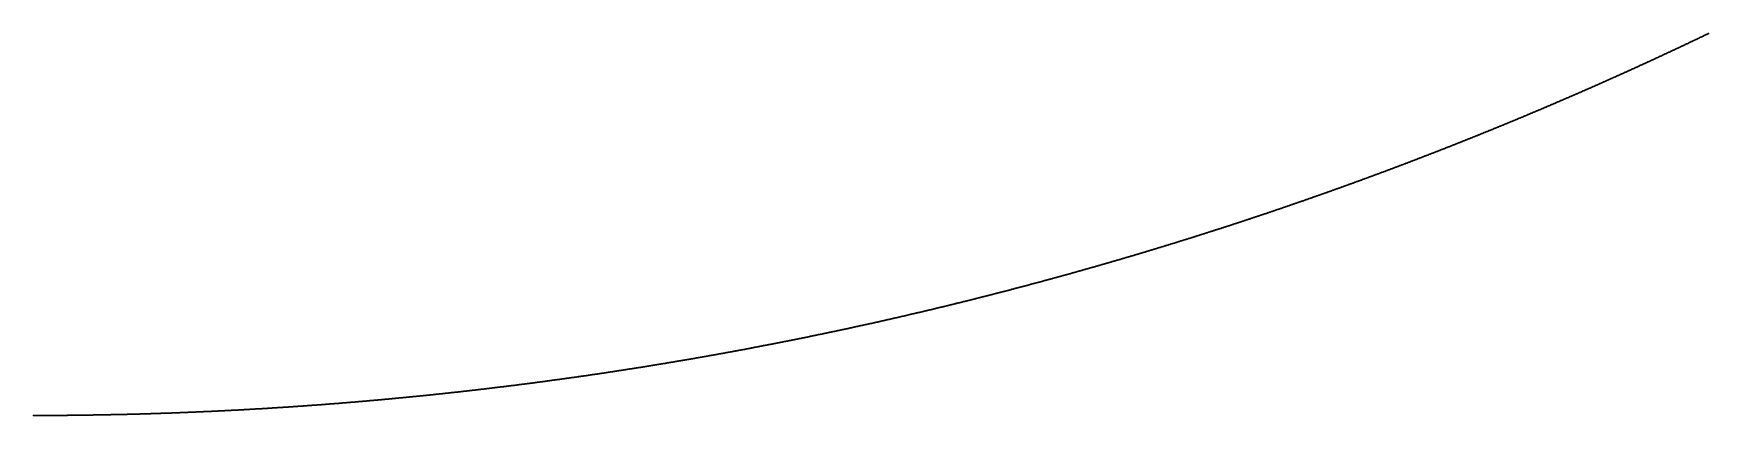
# Model space of a CAD drawing. Header units: metres. Extents: x -84 to 84, y -84 to 84.
# Drawn here: x -0.08 to 36.32, y -84.16 to -75.86 of the extents above; entities that cross this region are included whole.
import ezdxf

# ---------------------------------------------------------------- set-up
doc = ezdxf.new("R2010")
doc.units = ezdxf.units.M

msp = doc.modelspace()

# ---------------------------------------------------------------- linework, layer by layer
for p in [(35.872, -76.071), (35.886, -76.064), (35.899, -76.058), (35.912, -76.052), (35.925, -76.046), (35.939, -76.039), (35.952, -76.033), (35.965, -76.027), (35.978, -76.02), (35.992, -76.014), (36.005, -76.008), (36.018, -76.001), (36.031, -75.995), (36.045, -75.989), (36.058, -75.983), (36.071, -75.976), (36.085, -75.97), (36.098, -75.964), (36.111, -75.957), (36.124, -75.951), (36.137, -75.945), (36.151, -75.938), (36.164, -75.932), (36.177, -75.926), (36.19, -75.919), (36.204, -75.913), (36.217, -75.907), (36.23, -75.9), (36.243, -75.894), (36.257, -75.888), (36.27, -75.881), (36.283, -75.875), (36.296, -75.869), (36.31, -75.862), (36.323, -75.856), (35.088, -76.437), (35.101, -76.431), (35.114, -76.425), (35.128, -76.419), (35.141, -76.413), (35.154, -76.406), (35.168, -76.4), (35.181, -76.394), (35.194, -76.388), (35.208, -76.382), (35.221, -76.376), (35.234, -76.369), (35.248, -76.363), (35.261, -76.357), (35.274, -76.351), (35.288, -76.345), (35.301, -76.339), (35.314, -76.332), (35.327, -76.326), (35.341, -76.32), (35.354, -76.314), (35.367, -76.308), (35.381, -76.301), (35.394, -76.295), (35.407, -76.289), (35.421, -76.283), (35.434, -76.277), (35.447, -76.27), (35.461, -76.264), (35.474, -76.258), (35.487, -76.252), (35.5, -76.246), (35.514, -76.239), (35.527, -76.233), (35.54, -76.227), (35.554, -76.221), (35.567, -76.215), (35.58, -76.208), (35.593, -76.202), (35.607, -76.196), (35.62, -76.19), (35.633, -76.183), (35.647, -76.177), (35.66, -76.171), (35.673, -76.165), (35.686, -76.158), (35.7, -76.152), (35.713, -76.146), (35.726, -76.14), (35.74, -76.133), (35.753, -76.127), (35.766, -76.121), (35.779, -76.115), (35.793, -76.108), (35.806, -76.102), (35.819, -76.096), (35.833, -76.09), (35.846, -76.083), (35.859, -76.077), (34.299, -76.795), (34.313, -76.789), (34.326, -76.783), (34.339, -76.777), (34.353, -76.771), (34.366, -76.765), (34.38, -76.759), (34.393, -76.753), (34.406, -76.747), (34.42, -76.741), (34.433, -76.735), (34.446, -76.729), (34.46, -76.723), (34.473, -76.717), (34.487, -76.711), (34.5, -76.705), (34.513, -76.699), (34.527, -76.693), (34.54, -76.687), (34.553, -76.681), (34.567, -76.675), (34.58, -76.669), (34.594, -76.663), (34.607, -76.657), (34.62, -76.651), (34.634, -76.645), (34.647, -76.639), (34.66, -76.632), (34.674, -76.626), (34.687, -76.62), (34.701, -76.614), (34.714, -76.608), (34.727, -76.602), (34.741, -76.596), (34.754, -76.59), (34.767, -76.584), (34.781, -76.578), (34.794, -76.572), (34.807, -76.566), (34.821, -76.559), (34.834, -76.553), (34.847, -76.547), (34.861, -76.541), (34.874, -76.535), (34.888, -76.529), (34.901, -76.523), (34.914, -76.517), (34.928, -76.511), (34.941, -76.505), (34.954, -76.498), (34.968, -76.492), (34.981, -76.486), (34.994, -76.48), (35.008, -76.474), (35.021, -76.468), (35.034, -76.462), (35.048, -76.456), (35.061, -76.449), (35.074, -76.443), (33.467, -77.163), (33.48, -77.157), (33.494, -77.152), (33.507, -77.146), (33.521, -77.14), (33.534, -77.134), (33.547, -77.128), (33.561, -77.122), (33.574, -77.116), (33.588, -77.11), (33.601, -77.105), (33.615, -77.099), (33.628, -77.093), (33.642, -77.087), (33.655, -77.081), (33.668, -77.075), (33.682, -77.069), (33.695, -77.063), (33.709, -77.057), (33.722, -77.051), (33.736, -77.046), (33.749, -77.04), (33.763, -77.034), (33.776, -77.028), (33.789, -77.022), (33.803, -77.016), (33.816, -77.01), (33.83, -77.004), (33.843, -76.998), (33.857, -76.992), (33.87, -76.986), (33.883, -76.98), (33.897, -76.975), (33.91, -76.969), (33.924, -76.963), (33.937, -76.957), (33.951, -76.951), (33.964, -76.945), (33.977, -76.939), (33.991, -76.933), (34.004, -76.927), (34.018, -76.921), (34.031, -76.915), (34.044, -76.909), (34.058, -76.903), (34.071, -76.897), (34.085, -76.891), (34.098, -76.885), (34.112, -76.879), (34.125, -76.873), (34.138, -76.867), (34.152, -76.861), (34.165, -76.855), (34.179, -76.849), (34.192, -76.843), (34.205, -76.837), (34.219, -76.831), (34.232, -76.825), (34.246, -76.819), (34.259, -76.813), (34.272, -76.807), (34.286, -76.801), (32.617, -77.528), (32.63, -77.522), (32.644, -77.516), (32.657, -77.511), (32.671, -77.505), (32.684, -77.499), (32.698, -77.493), (32.711, -77.488), (32.725, -77.482), (32.738, -77.476), (32.752, -77.47), (32.765, -77.465), (32.779, -77.459), (32.792, -77.453), (32.806, -77.448), (32.819, -77.442), (32.833, -77.436), (32.846, -77.43), (32.86, -77.425), (32.873, -77.419), (32.887, -77.413), (32.9, -77.407), (32.914, -77.401), (32.927, -77.396), (32.941, -77.39), (32.954, -77.384), (32.968, -77.378), (32.981, -77.373), (32.995, -77.367), (33.008, -77.361), (33.022, -77.355), (33.035, -77.35), (33.049, -77.344), (33.062, -77.338), (33.076, -77.332), (33.089, -77.326), (33.103, -77.321), (33.116, -77.315), (33.13, -77.309), (33.143, -77.303), (33.157, -77.297), (33.17, -77.292), (33.184, -77.286), (33.197, -77.28), (33.211, -77.274), (33.224, -77.268), (33.238, -77.263), (33.251, -77.257), (33.265, -77.251), (33.278, -77.245), (33.292, -77.239), (33.305, -77.233), (33.319, -77.228), (33.332, -77.222), (33.346, -77.216), (33.359, -77.21), (33.372, -77.204), (33.386, -77.198), (33.399, -77.193), (33.413, -77.187), (33.426, -77.181), (33.44, -77.175), (33.453, -77.169), (31.749, -77.888), (31.763, -77.883), (31.776, -77.877), (31.79, -77.872), (31.804, -77.866), (31.817, -77.861), (31.831, -77.855), (31.844, -77.849), (31.858, -77.844), (31.871, -77.838), (31.885, -77.833), (31.899, -77.827), (31.912, -77.821), (31.926, -77.816), (31.939, -77.81), (31.953, -77.805), (31.966, -77.799), (31.98, -77.794), (31.994, -77.788), (32.007, -77.782), (32.021, -77.777), (32.034, -77.771), (32.048, -77.765), (32.061, -77.76), (32.075, -77.754), (32.089, -77.749), (32.102, -77.743), (32.116, -77.737), (32.129, -77.732), (32.143, -77.726), (32.156, -77.721), (32.17, -77.715), (32.183, -77.709), (32.197, -77.704), (32.211, -77.698), (32.224, -77.692), (32.238, -77.687), (32.251, -77.681), (32.265, -77.675), (32.278, -77.67), (32.292, -77.664), (32.305, -77.658), (32.319, -77.653), (32.333, -77.647), (32.346, -77.641), (32.36, -77.636), (32.373, -77.63), (32.387, -77.624), (32.4, -77.619), (32.414, -77.613), (32.427, -77.607), (32.441, -77.602), (32.454, -77.596), (32.468, -77.59), (32.481, -77.585), (32.495, -77.579), (32.509, -77.573), (32.522, -77.568), (32.536, -77.562), (32.549, -77.556), (32.563, -77.551), (32.576, -77.545), (32.59, -77.539), (32.603, -77.533), (30.837, -78.256), (30.85, -78.25), (30.864, -78.245), (30.878, -78.239), (30.891, -78.234), (30.905, -78.229), (30.919, -78.223), (30.932, -78.218), (30.946, -78.212), (30.96, -78.207), (30.973, -78.201), (30.987, -78.196), (31, -78.191), (31.014, -78.185), (31.028, -78.18), (31.041, -78.174), (31.055, -78.169), (31.069, -78.163), (31.082, -78.158), (31.096, -78.153), (31.11, -78.147), (31.123, -78.142), (31.137, -78.136), (31.15, -78.131), (31.164, -78.125), (31.178, -78.12), (31.191, -78.114), (31.205, -78.109), (31.219, -78.103), (31.232, -78.098), (31.246, -78.092), (31.259, -78.087), (31.273, -78.082), (31.287, -78.076), (31.3, -78.071), (31.314, -78.065), (31.328, -78.06), (31.341, -78.054), (31.355, -78.049), (31.368, -78.043), (31.382, -78.038), (31.396, -78.032), (31.409, -78.027), (31.423, -78.021), (31.436, -78.016), (31.45, -78.01), (31.464, -78.005), (31.477, -77.999), (31.491, -77.994), (31.504, -77.988), (31.518, -77.983), (31.532, -77.977), (31.545, -77.972), (31.559, -77.966), (31.573, -77.96), (31.586, -77.955), (31.6, -77.949), (31.613, -77.944), (31.627, -77.938), (31.64, -77.933), (31.654, -77.927), (31.668, -77.922), (31.681, -77.916), (31.695, -77.911), (31.708, -77.905), (31.722, -77.899), (31.736, -77.894), (29.906, -78.617), (29.92, -78.612), (29.934, -78.607), (29.947, -78.602), (29.961, -78.596), (29.975, -78.591), (29.989, -78.586), (30.002, -78.581), (30.016, -78.575), (30.03, -78.57), (30.043, -78.565), (30.057, -78.56), (30.071, -78.554), (30.085, -78.549), (30.098, -78.544), (30.112, -78.538), (30.126, -78.533), (30.139, -78.528), (30.153, -78.523), (30.167, -78.517), (30.18, -78.512), (30.194, -78.507), (30.208, -78.501), (30.222, -78.496), (30.235, -78.491), (30.249, -78.486), (30.263, -78.48), (30.276, -78.475), (30.29, -78.47), (30.304, -78.464), (30.317, -78.459), (30.331, -78.454), (30.345, -78.448), (30.358, -78.443), (30.372, -78.438), (30.386, -78.432), (30.399, -78.427), (30.413, -78.422), (30.427, -78.416), (30.44, -78.411), (30.454, -78.406), (30.468, -78.4), (30.482, -78.395), (30.495, -78.39), (30.509, -78.384), (30.523, -78.379), (30.536, -78.374), (30.55, -78.368), (30.564, -78.363), (30.577, -78.358), (30.591, -78.352), (30.605, -78.347), (30.618, -78.342), (30.632, -78.336), (30.646, -78.331), (30.659, -78.326), (30.673, -78.32), (30.687, -78.315), (30.7, -78.309), (30.714, -78.304), (30.728, -78.299), (30.741, -78.293), (30.755, -78.288), (30.768, -78.283), (30.782, -78.277), (30.796, -78.272), (30.809, -78.266), (30.823, -78.261), (28.93, -78.983), (28.944, -78.978), (28.958, -78.973), (28.972, -78.968), (28.985, -78.963), (28.999, -78.958), (29.013, -78.953), (29.027, -78.948), (29.041, -78.943), (29.054, -78.937), (29.068, -78.932), (29.082, -78.927), (29.096, -78.922), (29.109, -78.917), (29.123, -78.912), (29.137, -78.907), (29.151, -78.902), (29.164, -78.897), (29.178, -78.892), (29.192, -78.886), (29.206, -78.881), (29.22, -78.876), (29.233, -78.871), (29.247, -78.866), (29.261, -78.861), (29.275, -78.856), (29.288, -78.851), (29.302, -78.845), (29.316, -78.84), (29.33, -78.835), (29.343, -78.83), (29.357, -78.825), (29.371, -78.82), (29.385, -78.815), (29.398, -78.809), (29.412, -78.804), (29.426, -78.799), (29.44, -78.794), (29.453, -78.789), (29.467, -78.784), (29.481, -78.779), (29.495, -78.773), (29.508, -78.768), (29.522, -78.763), (29.536, -78.758), (29.549, -78.753), (29.563, -78.747), (29.577, -78.742), (29.591, -78.737), (29.604, -78.732), (29.618, -78.727), (29.632, -78.722), (29.646, -78.716), (29.659, -78.711), (29.673, -78.706), (29.687, -78.701), (29.701, -78.696), (29.714, -78.69), (29.728, -78.685), (29.742, -78.68), (29.755, -78.675), (29.769, -78.67), (29.783, -78.664), (29.797, -78.659), (29.81, -78.654), (29.824, -78.649), (29.838, -78.643), (29.851, -78.638), (29.865, -78.633), (29.879, -78.628), (29.893, -78.623), (27.922, -79.347), (27.936, -79.342), (27.95, -79.337), (27.964, -79.332), (27.978, -79.327), (27.991, -79.322), (28.005, -79.317), (28.019, -79.312), (28.033, -79.307), (28.047, -79.303), (28.061, -79.298), (28.074, -79.293), (28.088, -79.288), (28.102, -79.283), (28.116, -79.278), (28.13, -79.273), (28.144, -79.268), (28.157, -79.263), (28.171, -79.258), (28.185, -79.253), (28.199, -79.248), (28.213, -79.243), (28.227, -79.238), (28.24, -79.234), (28.254, -79.229), (28.268, -79.224), (28.282, -79.219), (28.296, -79.214), (28.309, -79.209), (28.323, -79.204), (28.337, -79.199), (28.351, -79.194), (28.365, -79.189), (28.379, -79.184), (28.392, -79.179), (28.406, -79.174), (28.42, -79.169), (28.434, -79.164), (28.448, -79.159), (28.461, -79.154), (28.475, -79.149), (28.489, -79.144), (28.503, -79.139), (28.517, -79.134), (28.53, -79.129), (28.544, -79.124), (28.558, -79.119), (28.572, -79.114), (28.586, -79.109), (28.599, -79.104), (28.613, -79.099), (28.627, -79.094), (28.641, -79.089), (28.655, -79.084), (28.668, -79.079), (28.682, -79.074), (28.696, -79.069), (28.71, -79.064), (28.724, -79.059), (28.737, -79.054), (28.751, -79.049), (28.765, -79.044), (28.779, -79.039), (28.793, -79.034), (28.806, -79.029), (28.82, -79.024), (28.834, -79.019), (28.848, -79.014), (28.861, -79.008), (28.875, -79.003), (28.889, -78.998), (28.903, -78.993), (28.917, -78.988), (26.868, -79.712), (26.882, -79.707), (26.896, -79.702), (26.91, -79.697), (26.923, -79.693), (26.937, -79.688), (26.951, -79.683), (26.965, -79.679), (26.979, -79.674), (26.993, -79.669), (27.007, -79.664), (27.021, -79.66), (27.035, -79.655), (27.049, -79.65), (27.062, -79.645), (27.076, -79.641), (27.09, -79.636), (27.104, -79.631), (27.118, -79.626), (27.132, -79.622), (27.146, -79.617), (27.16, -79.612), (27.174, -79.607), (27.187, -79.603), (27.201, -79.598), (27.215, -79.593), (27.229, -79.588), (27.243, -79.584), (27.257, -79.579), (27.271, -79.574), (27.285, -79.569), (27.298, -79.564), (27.312, -79.56), (27.326, -79.555), (27.34, -79.55), (27.354, -79.545), (27.368, -79.54), (27.382, -79.536), (27.396, -79.531), (27.409, -79.526), (27.423, -79.521), (27.437, -79.516), (27.451, -79.512), (27.465, -79.507), (27.479, -79.502), (27.493, -79.497), (27.507, -79.492), (27.52, -79.488), (27.534, -79.483), (27.548, -79.478), (27.562, -79.473), (27.576, -79.468), (27.59, -79.463), (27.604, -79.459), (27.617, -79.454), (27.631, -79.449), (27.645, -79.444), (27.659, -79.439), (27.673, -79.434), (27.687, -79.43), (27.701, -79.425), (27.714, -79.42), (27.728, -79.415), (27.742, -79.41), (27.756, -79.405), (27.77, -79.4), (27.784, -79.396), (27.798, -79.391), (27.811, -79.386), (27.825, -79.381), (27.839, -79.376), (27.853, -79.371), (27.867, -79.366), (27.881, -79.361), (27.895, -79.356), (27.908, -79.352), (25.767, -80.076), (25.781, -80.071), (25.795, -80.067), (25.809, -80.062), (25.823, -80.058), (25.837, -80.053), (25.851, -80.049), (25.864, -80.044), (25.878, -80.04), (25.892, -80.035), (25.906, -80.031), (25.92, -80.026), (25.934, -80.022), (25.948, -80.017), (25.962, -80.012), (25.976, -80.008), (25.99, -80.003), (26.004, -79.999), (26.018, -79.994), (26.032, -79.99), (26.046, -79.985), (26.06, -79.981), (26.074, -79.976), (26.088, -79.971), (26.102, -79.967), (26.116, -79.962), (26.13, -79.958), (26.144, -79.953), (26.158, -79.948), (26.171, -79.944), (26.185, -79.939), (26.199, -79.935), (26.213, -79.93), (26.227, -79.926), (26.241, -79.921), (26.255, -79.916), (26.269, -79.912), (26.283, -79.907), (26.297, -79.903), (26.311, -79.898), (26.325, -79.893), (26.339, -79.889), (26.353, -79.884), (26.367, -79.879), (26.381, -79.875), (26.395, -79.87), (26.408, -79.866), (26.422, -79.861), (26.436, -79.856), (26.45, -79.852), (26.464, -79.847), (26.478, -79.842), (26.492, -79.838), (26.506, -79.833), (26.52, -79.828), (26.534, -79.824), (26.548, -79.819), (26.562, -79.815), (26.576, -79.81), (26.59, -79.805), (26.603, -79.801), (26.617, -79.796), (26.631, -79.791), (26.645, -79.787), (26.659, -79.782), (26.673, -79.777), (26.687, -79.773), (26.701, -79.768), (26.715, -79.763), (26.729, -79.758), (26.743, -79.754), (26.757, -79.749), (26.77, -79.744), (26.784, -79.74), (26.798, -79.735), (26.812, -79.73), (26.826, -79.726), (26.84, -79.721), (26.854, -79.716), (24.619, -80.438), (24.633, -80.434), (24.647, -80.429), (24.661, -80.425), (24.675, -80.421), (24.689, -80.416), (24.703, -80.412), (24.717, -80.408), (24.731, -80.403), (24.745, -80.399), (24.759, -80.395), (24.773, -80.39), (24.787, -80.386), (24.801, -80.382), (24.815, -80.377), (24.829, -80.373), (24.843, -80.369), (24.857, -80.364), (24.871, -80.36), (24.885, -80.356), (24.899, -80.351), (24.913, -80.347), (24.927, -80.342), (24.941, -80.338), (24.955, -80.334), (24.969, -80.329), (24.983, -80.325), (24.997, -80.321), (25.011, -80.316), (25.025, -80.312), (25.039, -80.307), (25.053, -80.303), (25.067, -80.299), (25.081, -80.294), (25.095, -80.29), (25.109, -80.285), (25.123, -80.281), (25.137, -80.277), (25.151, -80.272), (25.165, -80.268), (25.179, -80.263), (25.193, -80.259), (25.207, -80.255), (25.221, -80.25), (25.235, -80.246), (25.249, -80.241), (25.263, -80.237), (25.277, -80.232), (25.291, -80.228), (25.305, -80.224), (25.319, -80.219), (25.333, -80.215), (25.347, -80.21), (25.361, -80.206), (25.375, -80.201), (25.389, -80.197), (25.403, -80.192), (25.417, -80.188), (25.431, -80.184), (25.445, -80.179), (25.459, -80.175), (25.473, -80.17), (25.487, -80.166), (25.501, -80.161), (25.515, -80.157), (25.529, -80.152), (25.543, -80.148), (25.557, -80.143), (25.571, -80.139), (25.585, -80.134), (25.599, -80.13), (25.613, -80.125), (25.627, -80.121), (25.641, -80.116), (25.655, -80.112), (25.669, -80.107), (25.683, -80.103), (25.697, -80.098), (25.711, -80.094), (25.725, -80.089), (25.739, -80.085), (25.753, -80.08), (23.395, -80.804), (23.409, -80.8), (23.423, -80.796), (23.437, -80.792), (23.451, -80.788), (23.465, -80.784), (23.479, -80.78), (23.494, -80.775), (23.508, -80.771), (23.522, -80.767), (23.536, -80.763), (23.55, -80.759), (23.564, -80.755), (23.578, -80.751), (23.592, -80.747), (23.606, -80.742), (23.62, -80.738), (23.634, -80.734), (23.649, -80.73), (23.663, -80.726), (23.677, -80.722), (23.691, -80.718), (23.705, -80.713), (23.719, -80.709), (23.733, -80.705), (23.747, -80.701), (23.761, -80.697), (23.775, -80.693), (23.789, -80.688), (23.803, -80.684), (23.817, -80.68), (23.832, -80.676), (23.846, -80.672), (23.86, -80.667), (23.874, -80.663), (23.888, -80.659), (23.902, -80.655), (23.916, -80.651), (23.93, -80.647), (23.944, -80.642), (23.958, -80.638), (23.972, -80.634), (23.986, -80.63), (24, -80.626), (24.014, -80.621), (24.029, -80.617), (24.043, -80.613), (24.057, -80.609), (24.071, -80.604), (24.085, -80.6), (24.099, -80.596), (24.113, -80.592), (24.127, -80.588), (24.141, -80.583), (24.155, -80.579), (24.169, -80.575), (24.183, -80.571), (24.197, -80.566), (24.211, -80.562), (24.225, -80.558), (24.239, -80.554), (24.253, -80.549), (24.268, -80.545), (24.282, -80.541), (24.296, -80.537), (24.31, -80.532), (24.324, -80.528), (24.338, -80.524), (24.352, -80.52), (24.366, -80.515), (24.38, -80.511), (24.394, -80.507), (24.408, -80.502), (24.422, -80.498), (24.436, -80.494), (24.45, -80.49), (24.464, -80.485), (24.478, -80.481), (24.492, -80.477), (24.506, -80.472), (24.52, -80.468), (24.534, -80.464), (24.548, -80.46), (24.562, -80.455), (24.576, -80.451), (24.591, -80.447), (24.605, -80.442), (22.109, -81.167), (22.123, -81.163), (22.137, -81.16), (22.152, -81.156), (22.166, -81.152), (22.18, -81.148), (22.194, -81.144), (22.208, -81.14), (22.222, -81.136), (22.237, -81.132), (22.251, -81.128), (22.265, -81.125), (22.279, -81.121), (22.293, -81.117), (22.307, -81.113), (22.321, -81.109), (22.336, -81.105), (22.35, -81.101), (22.364, -81.097), (22.378, -81.093), (22.392, -81.089), (22.406, -81.085), (22.42, -81.081), (22.435, -81.077), (22.449, -81.074), (22.463, -81.07), (22.477, -81.066), (22.491, -81.062), (22.505, -81.058), (22.519, -81.054), (22.534, -81.05), (22.548, -81.046), (22.562, -81.042), (22.576, -81.038), (22.59, -81.034), (22.604, -81.03), (22.618, -81.026), (22.633, -81.022), (22.647, -81.018), (22.661, -81.014), (22.675, -81.01), (22.689, -81.006), (22.703, -81.002), (22.717, -80.998), (22.732, -80.994), (22.746, -80.99), (22.76, -80.986), (22.774, -80.982), (22.788, -80.978), (22.802, -80.974), (22.816, -80.97), (22.83, -80.966), (22.845, -80.962), (22.859, -80.958), (22.873, -80.954), (22.887, -80.95), (22.901, -80.946), (22.915, -80.942), (22.929, -80.938), (22.943, -80.934), (22.958, -80.93), (22.972, -80.926), (22.986, -80.922), (23, -80.918), (23.014, -80.914), (23.028, -80.91), (23.042, -80.906), (23.056, -80.902), (23.07, -80.898), (23.085, -80.894), (23.099, -80.89), (23.113, -80.886), (23.127, -80.882), (23.141, -80.878), (23.155, -80.874), (23.169, -80.87), (23.183, -80.865), (23.197, -80.861), (23.212, -80.857), (23.226, -80.853), (23.24, -80.849), (23.254, -80.845), (23.268, -80.841), (23.282, -80.837), (23.296, -80.833), (23.31, -80.829), (23.324, -80.825), (23.338, -80.821), (23.353, -80.817), (23.367, -80.812), (23.381, -80.808), (20.732, -81.532), (20.747, -81.528), (20.761, -81.525), (20.775, -81.521), (20.789, -81.517), (20.803, -81.514), (20.818, -81.51), (20.832, -81.506), (20.846, -81.503), (20.86, -81.499), (20.875, -81.495), (20.889, -81.492), (20.903, -81.488), (20.917, -81.484), (20.931, -81.481), (20.946, -81.477), (20.96, -81.473), (20.974, -81.47), (20.988, -81.466), (21.003, -81.462), (21.017, -81.459), (21.031, -81.455), (21.045, -81.451), (21.059, -81.448), (21.074, -81.444), (21.088, -81.44), (21.102, -81.436), (21.116, -81.433), (21.13, -81.429), (21.145, -81.425), (21.159, -81.422), (21.173, -81.418), (21.187, -81.414), (21.201, -81.41), (21.216, -81.407), (21.23, -81.403), (21.244, -81.399), (21.258, -81.396), (21.272, -81.392), (21.287, -81.388), (21.301, -81.384), (21.315, -81.381), (21.329, -81.377), (21.343, -81.373), (21.358, -81.369), (21.372, -81.366), (21.386, -81.362), (21.4, -81.358), (21.414, -81.354), (21.429, -81.351), (21.443, -81.347), (21.457, -81.343), (21.471, -81.339), (21.485, -81.336), (21.5, -81.332), (21.514, -81.328), (21.528, -81.324), (21.542, -81.32), (21.556, -81.317), (21.571, -81.313), (21.585, -81.309), (21.599, -81.305), (21.613, -81.302), (21.627, -81.298), (21.641, -81.294), (21.656, -81.29), (21.67, -81.286), (21.684, -81.283), (21.698, -81.279), (21.712, -81.275), (21.727, -81.271), (21.741, -81.267), (21.755, -81.264), (21.769, -81.26), (21.783, -81.256), (21.797, -81.252), (21.812, -81.248), (21.826, -81.244), (21.84, -81.241), (21.854, -81.237), (21.868, -81.233), (21.882, -81.229), (21.897, -81.225), (21.911, -81.221), (21.925, -81.218), (21.939, -81.214), (21.953, -81.21), (21.967, -81.206), (21.982, -81.202), (21.996, -81.198), (22.01, -81.194), (22.024, -81.191), (22.038, -81.187), (22.052, -81.183), (22.067, -81.179), (22.081, -81.175), (22.095, -81.171), (19.25, -81.897), (19.264, -81.893), (19.278, -81.89), (19.292, -81.887), (19.307, -81.883), (19.321, -81.88), (19.335, -81.876), (19.35, -81.873), (19.364, -81.87), (19.378, -81.866), (19.392, -81.863), (19.407, -81.859), (19.421, -81.856), (19.435, -81.853), (19.45, -81.849), (19.464, -81.846), (19.478, -81.842), (19.492, -81.839), (19.507, -81.836), (19.521, -81.832), (19.535, -81.829), (19.55, -81.825), (19.564, -81.822), (19.578, -81.818), (19.592, -81.815), (19.607, -81.811), (19.621, -81.808), (19.635, -81.805), (19.649, -81.801), (19.664, -81.798), (19.678, -81.794), (19.692, -81.791), (19.707, -81.787), (19.721, -81.784), (19.735, -81.78), (19.749, -81.777), (19.764, -81.773), (19.778, -81.77), (19.792, -81.767), (19.806, -81.763), (19.821, -81.76), (19.835, -81.756), (19.849, -81.753), (19.863, -81.749), (19.878, -81.746), (19.892, -81.742), (19.906, -81.739), (19.921, -81.735), (19.935, -81.732), (19.949, -81.728), (19.963, -81.725), (19.978, -81.721), (19.992, -81.718), (20.006, -81.714), (20.02, -81.711), (20.035, -81.707), (20.049, -81.704), (20.063, -81.7), (20.077, -81.697), (20.092, -81.693), (20.106, -81.69), (20.12, -81.686), (20.134, -81.682), (20.149, -81.679), (20.163, -81.675), (20.177, -81.672), (20.191, -81.668), (20.206, -81.665), (20.22, -81.661), (20.234, -81.658), (20.248, -81.654), (20.263, -81.651), (20.277, -81.647), (20.291, -81.643), (20.305, -81.64), (20.32, -81.636), (20.334, -81.633), (20.348, -81.629), (20.362, -81.626), (20.377, -81.622), (20.391, -81.618), (20.405, -81.615), (20.419, -81.611), (20.434, -81.608), (20.448, -81.604), (20.462, -81.601), (20.476, -81.597), (20.49, -81.593), (20.505, -81.59), (20.519, -81.586), (20.533, -81.583), (20.547, -81.579), (20.562, -81.575), (20.576, -81.572), (20.59, -81.568), (20.604, -81.564), (20.619, -81.561), (20.633, -81.557), (20.647, -81.554), (20.661, -81.55), (20.675, -81.546), (20.69, -81.543), (20.704, -81.539), (20.718, -81.535), (17.646, -82.26), (17.66, -82.256), (17.674, -82.253), (17.689, -82.25), (17.703, -82.247), (17.717, -82.244), (17.732, -82.241), (17.746, -82.238), (17.76, -82.235), (17.775, -82.232), (17.789, -82.228), (17.803, -82.225), (17.818, -82.222), (17.832, -82.219), (17.847, -82.216), (17.861, -82.213), (17.875, -82.21), (17.89, -82.207), (17.904, -82.203), (17.918, -82.2), (17.933, -82.197), (17.947, -82.194), (17.961, -82.191), (17.976, -82.188), (17.99, -82.184), (18.004, -82.181), (18.019, -82.178), (18.033, -82.175), (18.047, -82.172), (18.062, -82.169), (18.076, -82.165), (18.09, -82.162), (18.105, -82.159), (18.119, -82.156), (18.133, -82.153), (18.148, -82.15), (18.162, -82.146), (18.176, -82.143), (18.191, -82.14), (18.205, -82.137), (18.219, -82.134), (18.234, -82.13), (18.248, -82.127), (18.262, -82.124), (18.277, -82.121), (18.291, -82.118), (18.305, -82.114), (18.32, -82.111), (18.334, -82.108), (18.348, -82.105), (18.363, -82.101), (18.377, -82.098), (18.391, -82.095), (18.406, -82.092), (18.42, -82.089), (18.434, -82.085), (18.449, -82.082), (18.463, -82.079), (18.477, -82.076), (18.491, -82.072), (18.506, -82.069), (18.52, -82.066), (18.534, -82.063), (18.549, -82.059), (18.563, -82.056), (18.577, -82.053), (18.592, -82.05), (18.606, -82.046), (18.62, -82.043), (18.635, -82.04), (18.649, -82.036), (18.663, -82.033), (18.678, -82.03), (18.692, -82.027), (18.706, -82.023), (18.721, -82.02), (18.735, -82.017), (18.749, -82.013), (18.763, -82.01), (18.778, -82.007), (18.792, -82.004), (18.806, -82), (18.821, -81.997), (18.835, -81.994), (18.849, -81.99), (18.864, -81.987), (18.878, -81.984), (18.892, -81.98), (18.907, -81.977), (18.921, -81.974), (18.935, -81.97), (18.949, -81.967), (18.964, -81.964), (18.978, -81.961), (18.992, -81.957), (19.007, -81.954), (19.021, -81.95), (19.035, -81.947), (19.05, -81.944), (19.064, -81.94), (19.078, -81.937), (19.092, -81.934), (19.107, -81.93), (19.121, -81.927), (19.135, -81.924), (19.15, -81.92), (19.164, -81.917), (19.178, -81.914), (19.192, -81.91), (19.207, -81.907), (19.221, -81.904), (19.235, -81.9), (15.862, -82.625), (15.876, -82.622), (15.891, -82.619), (15.905, -82.616), (15.92, -82.613), (15.934, -82.611), (15.948, -82.608), (15.963, -82.605), (15.977, -82.602), (15.992, -82.599), (16.006, -82.597), (16.02, -82.594), (16.035, -82.591), (16.049, -82.588), (16.064, -82.585), (16.078, -82.582), (16.092, -82.58), (16.107, -82.577), (16.121, -82.574), (16.136, -82.571), (16.15, -82.568), (16.165, -82.565), (16.179, -82.563), (16.193, -82.56), (16.208, -82.557), (16.222, -82.554), (16.237, -82.551), (16.251, -82.548), (16.265, -82.546), (16.28, -82.543), (16.294, -82.54), (16.309, -82.537), (16.323, -82.534), (16.337, -82.531), (16.352, -82.528), (16.366, -82.525), (16.381, -82.523), (16.395, -82.52), (16.409, -82.517), (16.424, -82.514), (16.438, -82.511), (16.453, -82.508), (16.467, -82.505), (16.481, -82.502), (16.496, -82.499), (16.51, -82.497), (16.525, -82.494), (16.539, -82.491), (16.553, -82.488), (16.568, -82.485), (16.582, -82.482), (16.596, -82.479), (16.611, -82.476), (16.625, -82.473), (16.64, -82.47), (16.654, -82.467), (16.668, -82.465), (16.683, -82.462), (16.697, -82.459), (16.712, -82.456), (16.726, -82.453), (16.74, -82.45), (16.755, -82.447), (16.769, -82.444), (16.784, -82.441), (16.798, -82.438), (16.812, -82.435), (16.827, -82.432), (16.841, -82.429), (16.855, -82.426), (16.87, -82.423), (16.884, -82.42), (16.899, -82.417), (16.913, -82.414), (16.927, -82.411), (16.942, -82.408), (16.956, -82.405), (16.97, -82.402), (16.985, -82.399), (16.999, -82.396), (17.014, -82.393), (17.028, -82.391), (17.042, -82.388), (17.057, -82.385), (17.071, -82.382), (17.085, -82.379), (17.1, -82.376), (17.114, -82.373), (17.129, -82.37), (17.143, -82.366), (17.157, -82.363), (17.172, -82.36), (17.186, -82.357), (17.2, -82.354), (17.215, -82.351), (17.229, -82.348), (17.244, -82.345), (17.258, -82.342), (17.272, -82.339), (17.287, -82.336), (17.301, -82.333), (17.315, -82.33), (17.33, -82.327), (17.344, -82.324), (17.358, -82.321), (17.373, -82.318), (17.387, -82.315), (17.402, -82.312), (17.416, -82.309), (17.43, -82.306), (17.445, -82.303), (17.459, -82.3), (17.473, -82.297), (17.488, -82.293), (17.502, -82.29), (17.516, -82.287), (17.531, -82.284), (17.545, -82.281), (17.56, -82.278), (17.574, -82.275), (17.588, -82.272), (17.603, -82.269), (17.617, -82.266), (17.631, -82.263), (13.853, -82.988), (13.868, -82.985), (13.882, -82.983), (13.897, -82.98), (13.911, -82.978), (13.926, -82.976), (13.94, -82.973), (13.955, -82.971), (13.969, -82.968), (13.984, -82.966), (13.998, -82.963), (14.013, -82.961), (14.027, -82.958), (14.042, -82.956), (14.056, -82.953), (14.071, -82.951), (14.085, -82.948), (14.1, -82.946), (14.114, -82.943), (14.128, -82.941), (14.143, -82.939), (14.157, -82.936), (14.172, -82.934), (14.186, -82.931), (14.201, -82.929), (14.215, -82.926), (14.23, -82.924), (14.244, -82.921), (14.259, -82.919), (14.273, -82.916), (14.288, -82.914), (14.302, -82.911), (14.317, -82.908), (14.331, -82.906), (14.345, -82.903), (14.36, -82.901), (14.374, -82.898), (14.389, -82.896), (14.403, -82.893), (14.418, -82.891), (14.432, -82.888), (14.447, -82.886), (14.461, -82.883), (14.476, -82.881), (14.49, -82.878), (14.505, -82.876), (14.519, -82.873), (14.534, -82.87), (14.548, -82.868), (14.562, -82.865), (14.577, -82.863), (14.591, -82.86), (14.606, -82.858), (14.62, -82.855), (14.635, -82.852), (14.649, -82.85), (14.664, -82.847), (14.678, -82.845), (14.693, -82.842), (14.707, -82.84), (14.721, -82.837), (14.736, -82.834), (14.75, -82.832), (14.765, -82.829), (14.779, -82.827), (14.794, -82.824), (14.808, -82.821), (14.823, -82.819), (14.837, -82.816), (14.852, -82.814), (14.866, -82.811), (14.88, -82.808), (14.895, -82.806), (14.909, -82.803), (14.924, -82.8), (14.938, -82.798), (14.953, -82.795), (14.967, -82.793), (14.982, -82.79), (14.996, -82.787), (15.01, -82.785), (15.025, -82.782), (15.039, -82.779), (15.054, -82.777), (15.068, -82.774), (15.083, -82.771), (15.097, -82.769), (15.112, -82.766), (15.126, -82.763), (15.14, -82.761), (15.155, -82.758), (15.169, -82.756), (15.184, -82.753), (15.198, -82.75), (15.213, -82.747), (15.227, -82.745), (15.241, -82.742), (15.256, -82.739), (15.27, -82.737), (15.285, -82.734), (15.299, -82.731), (15.314, -82.729), (15.328, -82.726), (15.343, -82.723), (15.357, -82.721), (15.371, -82.718), (15.386, -82.715), (15.4, -82.713), (15.415, -82.71), (15.429, -82.707), (15.444, -82.704), (15.458, -82.702), (15.472, -82.699), (15.487, -82.696), (15.501, -82.693), (15.516, -82.691), (15.53, -82.688), (15.545, -82.685), (15.559, -82.683), (15.573, -82.68), (15.588, -82.677), (15.602, -82.674), (15.617, -82.672), (15.631, -82.669), (15.646, -82.666), (15.66, -82.663), (15.674, -82.661), (15.689, -82.658), (15.703, -82.655), (15.718, -82.652), (15.732, -82.65), (15.747, -82.647), (15.761, -82.644), (15.775, -82.641), (15.79, -82.638), (15.804, -82.636), (15.819, -82.633), (15.833, -82.63), (15.847, -82.627), (11.488, -83.351), (11.502, -83.349), (11.517, -83.347), (11.531, -83.345), (11.546, -83.343), (11.56, -83.341), (11.575, -83.339), (11.589, -83.337), (11.604, -83.335), (11.619, -83.333), (11.633, -83.331), (11.648, -83.329), (11.662, -83.327), (11.677, -83.325), (11.691, -83.323), (11.706, -83.321), (11.72, -83.319), (11.735, -83.317), (11.749, -83.315), (11.764, -83.313), (11.778, -83.31), (11.793, -83.308), (11.808, -83.306), (11.822, -83.304), (11.837, -83.302), (11.851, -83.3), (11.866, -83.298), (11.88, -83.296), (11.895, -83.294), (11.909, -83.292), (11.924, -83.29), (11.938, -83.288), (11.953, -83.285), (11.967, -83.283), (11.982, -83.281), (11.997, -83.279), (12.011, -83.277), (12.026, -83.275), (12.04, -83.273), (12.055, -83.271), (12.069, -83.268), (12.084, -83.266), (12.098, -83.264), (12.113, -83.262), (12.127, -83.26), (12.142, -83.258), (12.156, -83.256), (12.171, -83.254), (12.185, -83.251), (12.2, -83.249), (12.214, -83.247), (12.229, -83.245), (12.244, -83.243), (12.258, -83.241), (12.273, -83.238), (12.287, -83.236), (12.302, -83.234), (12.316, -83.232), (12.331, -83.23), (12.345, -83.228), (12.36, -83.225), (12.374, -83.223), (12.389, -83.221), (12.403, -83.219), (12.418, -83.217), (12.432, -83.215), (12.447, -83.212), (12.461, -83.21), (12.476, -83.208), (12.49, -83.206), (12.505, -83.204), (12.519, -83.201), (12.534, -83.199), (12.548, -83.197), (12.563, -83.195), (12.577, -83.192), (12.592, -83.19), (12.607, -83.188), (12.621, -83.186), (12.636, -83.184), (12.65, -83.181), (12.665, -83.179), (12.679, -83.177), (12.694, -83.175), (12.708, -83.172), (12.723, -83.17), (12.737, -83.168), (12.752, -83.166), (12.766, -83.163), (12.781, -83.161), (12.795, -83.159), (12.81, -83.157), (12.824, -83.154), (12.839, -83.152), (12.853, -83.15), (12.868, -83.148), (12.882, -83.145), (12.897, -83.143), (12.911, -83.141), (12.926, -83.139), (12.94, -83.136), (12.955, -83.134), (12.969, -83.132), (12.984, -83.129), (12.998, -83.127), (13.013, -83.125), (13.027, -83.123), (13.042, -83.12), (13.056, -83.118), (13.071, -83.116), (13.085, -83.113), (13.1, -83.111), (13.114, -83.109), (13.129, -83.107), (13.143, -83.104), (13.158, -83.102), (13.172, -83.1), (13.187, -83.097), (13.201, -83.095), (13.216, -83.093), (13.23, -83.09), (13.245, -83.088), (13.259, -83.086), (13.274, -83.083), (13.288, -83.081), (13.303, -83.079), (13.317, -83.076), (13.332, -83.074), (13.346, -83.072), (13.361, -83.069), (13.375, -83.067), (13.39, -83.064), (13.404, -83.062), (13.419, -83.06), (13.433, -83.057), (13.448, -83.055), (13.462, -83.053), (13.477, -83.05), (13.491, -83.048), (13.506, -83.046), (13.52, -83.043), (13.535, -83.041), (13.549, -83.038), (13.564, -83.036), (13.578, -83.034), (13.593, -83.031), (13.607, -83.029), (13.622, -83.026), (13.636, -83.024), (13.651, -83.022), (13.665, -83.019), (13.68, -83.017), (13.694, -83.014), (13.709, -83.012), (13.723, -83.01), (13.738, -83.007), (13.752, -83.005), (13.767, -83.002), (13.781, -83), (13.795, -82.998), (13.81, -82.995), (13.824, -82.993), (13.839, -82.99), (8.47, -83.716), (8.485, -83.715), (8.499, -83.713), (8.514, -83.712), (8.528, -83.71), (8.543, -83.709), (8.558, -83.707), (8.572, -83.706), (8.587, -83.704), (8.601, -83.703), (8.616, -83.701), (8.631, -83.7), (8.645, -83.698), (8.66, -83.696), (8.674, -83.695), (8.689, -83.693), (8.704, -83.692), (8.718, -83.69), (8.733, -83.689), (8.747, -83.687), (8.762, -83.686), (8.777, -83.684), (8.791, -83.683), (8.806, -83.681), (8.82, -83.679), (8.835, -83.678), (8.85, -83.676), (8.864, -83.675), (8.879, -83.673), (8.893, -83.672), (8.908, -83.67), (8.923, -83.668), (8.937, -83.667), (8.952, -83.665), (8.966, -83.664), (8.981, -83.662), (8.996, -83.661), (9.01, -83.659), (9.025, -83.657), (9.039, -83.656), (9.054, -83.654), (9.069, -83.653), (9.083, -83.651), (9.098, -83.649), (9.112, -83.648), (9.127, -83.646), (9.142, -83.645), (9.156, -83.643), (9.171, -83.641), (9.185, -83.64), (9.2, -83.638), (9.215, -83.636), (9.229, -83.635), (9.244, -83.633), (9.258, -83.632), (9.273, -83.63), (9.288, -83.628), (9.302, -83.627), (9.317, -83.625), (9.331, -83.623), (9.346, -83.622), (9.361, -83.62), (9.375, -83.618), (9.39, -83.617), (9.404, -83.615), (9.419, -83.613), (9.434, -83.612), (9.448, -83.61), (9.463, -83.608), (9.477, -83.607), (9.492, -83.605), (9.506, -83.603), (9.521, -83.602), (9.536, -83.6), (9.55, -83.598), (9.565, -83.597), (9.579, -83.595), (9.594, -83.593), (9.609, -83.592), (9.623, -83.59), (9.638, -83.588), (9.652, -83.586), (9.667, -83.585), (9.682, -83.583), (9.696, -83.581), (9.711, -83.58), (9.725, -83.578), (9.74, -83.576), (9.754, -83.574), (9.769, -83.573), (9.784, -83.571), (9.798, -83.569), (9.813, -83.568), (9.827, -83.566), (9.842, -83.564), (9.857, -83.562), (9.871, -83.561), (9.886, -83.559), (9.9, -83.557), (9.915, -83.555), (9.929, -83.554), (9.944, -83.552), (9.959, -83.55), (9.973, -83.548), (9.988, -83.547), (10.002, -83.545), (10.017, -83.543), (10.031, -83.541), (10.046, -83.539), (10.061, -83.538), (10.075, -83.536), (10.09, -83.534), (10.104, -83.532), (10.119, -83.531), (10.134, -83.529), (10.148, -83.527), (10.163, -83.525), (10.177, -83.523), (10.192, -83.522), (10.206, -83.52), (10.221, -83.518), (10.236, -83.516), (10.25, -83.514), (10.265, -83.513), (10.279, -83.511), (10.294, -83.509), (10.308, -83.507), (10.323, -83.505), (10.338, -83.504), (10.352, -83.502), (10.367, -83.5), (10.381, -83.498), (10.396, -83.496), (10.41, -83.494), (10.425, -83.493), (10.44, -83.491), (10.454, -83.489), (10.469, -83.487), (10.483, -83.485), (10.498, -83.483), (10.512, -83.481), (10.527, -83.48), (10.542, -83.478), (10.556, -83.476), (10.571, -83.474), (10.585, -83.472), (10.6, -83.47), (10.614, -83.468), (10.629, -83.467), (10.643, -83.465), (10.658, -83.463), (10.673, -83.461), (10.687, -83.459), (10.702, -83.457), (10.716, -83.455), (10.731, -83.453), (10.745, -83.451), (10.76, -83.45), (10.775, -83.448), (10.789, -83.446), (10.804, -83.444), (10.818, -83.442), (10.833, -83.44), (10.847, -83.438), (10.862, -83.436), (10.876, -83.434), (10.891, -83.432), (10.906, -83.43), (10.92, -83.429), (10.935, -83.427), (10.949, -83.425), (10.964, -83.423), (10.978, -83.421), (10.993, -83.419), (11.008, -83.417), (11.022, -83.415), (11.037, -83.413), (11.051, -83.411), (11.066, -83.409), (11.08, -83.407), (11.095, -83.405), (11.109, -83.403), (11.124, -83.401), (11.139, -83.399), (11.153, -83.397), (11.168, -83.395), (11.182, -83.393), (11.197, -83.391), (11.211, -83.39), (11.226, -83.388), (11.24, -83.386), (11.255, -83.384), (11.269, -83.382), (11.284, -83.38), (11.299, -83.378), (11.313, -83.376), (11.328, -83.374), (11.342, -83.372), (11.357, -83.37), (11.371, -83.368), (11.386, -83.366), (11.4, -83.364), (11.415, -83.362), (11.429, -83.36), (11.444, -83.358), (11.459, -83.356), (11.473, -83.354), (3.432, -84.08), (3.446, -84.08), (3.461, -84.079), (3.476, -84.079), (3.49, -84.078), (3.505, -84.077), (3.52, -84.077), (3.534, -84.076), (3.549, -84.075), (3.564, -84.075), (3.579, -84.074), (3.593, -84.073), (3.608, -84.073), (3.623, -84.072), (3.637, -84.072), (3.652, -84.071), (3.667, -84.07), (3.681, -84.07), (3.696, -84.069), (3.711, -84.068), (3.725, -84.068), (3.74, -84.067), (3.755, -84.066), (3.769, -84.066), (3.784, -84.065), (3.799, -84.064), (3.813, -84.063), (3.828, -84.063), (3.843, -84.062), (3.857, -84.061), (3.872, -84.061), (3.887, -84.06), (3.901, -84.059), (3.916, -84.059), (3.931, -84.058), (3.945, -84.057), (3.96, -84.056), (3.975, -84.056), (3.989, -84.055), (4.004, -84.054), (4.019, -84.054), (4.033, -84.053), (4.048, -84.052), (4.063, -84.051), (4.077, -84.051), (4.092, -84.05), (4.107, -84.049), (4.121, -84.048), (4.136, -84.048), (4.151, -84.047), (4.165, -84.046), (4.18, -84.046), (4.195, -84.045), (4.209, -84.044), (4.224, -84.043), (4.239, -84.043), (4.253, -84.042), (4.268, -84.041), (4.283, -84.04), (4.297, -84.039), (4.312, -84.039), (4.327, -84.038), (4.341, -84.037), (4.356, -84.036), (4.371, -84.036), (4.385, -84.035), (4.4, -84.034), (4.415, -84.033), (4.429, -84.032), (4.444, -84.032), (4.459, -84.031), (4.473, -84.03), (4.488, -84.029), (4.503, -84.028), (4.517, -84.028), (4.532, -84.027), (4.547, -84.026), (4.561, -84.025), (4.576, -84.024), (4.591, -84.024), (4.605, -84.023), (4.62, -84.022), (4.635, -84.021), (4.649, -84.02), (4.664, -84.019), (4.679, -84.019), (4.693, -84.018), (4.708, -84.017), (4.723, -84.016), (4.737, -84.015), (4.752, -84.014), (4.767, -84.013), (4.781, -84.013), (4.796, -84.012), (4.811, -84.011), (4.825, -84.01), (4.84, -84.009), (4.855, -84.008), (4.869, -84.007), (4.884, -84.007), (4.899, -84.006), (4.913, -84.005), (4.928, -84.004), (4.943, -84.003), (4.957, -84.002), (4.972, -84.001), (4.986, -84), (5.001, -84), (5.016, -83.999), (5.03, -83.998), (5.045, -83.997), (5.06, -83.996), (5.074, -83.995), (5.089, -83.994), (5.104, -83.993), (5.118, -83.992), (5.133, -83.991), (5.148, -83.99), (5.162, -83.99), (5.177, -83.989), (5.192, -83.988), (5.206, -83.987), (5.221, -83.986), (5.236, -83.985), (5.25, -83.984), (5.265, -83.983), (5.28, -83.982), (5.294, -83.981), (5.309, -83.98), (5.324, -83.979), (5.338, -83.978), (5.353, -83.977), (5.368, -83.976), (5.382, -83.975), (5.397, -83.974), (5.412, -83.974), (5.426, -83.973), (5.441, -83.972), (5.456, -83.971), (5.47, -83.97), (5.485, -83.969), (5.499, -83.968), (5.514, -83.967), (5.529, -83.966), (5.543, -83.965), (5.558, -83.964), (5.573, -83.963), (5.587, -83.962), (5.602, -83.961), (5.617, -83.96), (5.631, -83.959), (5.646, -83.958), (5.661, -83.957), (5.675, -83.956), (5.69, -83.955), (5.705, -83.954), (5.719, -83.953), (5.734, -83.952), (5.749, -83.951), (5.763, -83.95), (5.778, -83.949), (5.793, -83.948), (5.807, -83.947), (5.822, -83.946), (5.836, -83.944), (5.851, -83.943), (5.866, -83.942), (5.88, -83.941), (5.895, -83.94), (5.91, -83.939), (5.924, -83.938), (5.939, -83.937), (5.954, -83.936), (5.968, -83.935), (5.983, -83.934), (5.998, -83.933), (6.012, -83.932), (6.027, -83.931), (6.042, -83.93), (6.056, -83.929), (6.071, -83.928), (6.085, -83.926), (6.1, -83.925), (6.115, -83.924), (6.129, -83.923), (6.144, -83.922), (6.159, -83.921), (6.173, -83.92), (6.188, -83.919), (6.203, -83.918), (6.217, -83.917), (6.232, -83.916), (6.247, -83.914), (6.261, -83.913), (6.276, -83.912), (6.29, -83.911), (6.305, -83.91), (6.32, -83.909), (6.334, -83.908), (6.349, -83.907), (6.364, -83.905), (6.378, -83.904), (6.393, -83.903), (6.408, -83.902), (6.422, -83.901), (6.437, -83.9), (6.452, -83.899), (6.466, -83.897), (6.481, -83.896), (6.495, -83.895), (6.51, -83.894), (6.525, -83.893), (6.539, -83.892), (6.554, -83.891), (6.569, -83.889), (6.583, -83.888), (6.598, -83.887), (6.613, -83.886), (6.627, -83.885), (6.642, -83.883), (6.657, -83.882), (6.671, -83.881), (6.686, -83.88), (6.7, -83.879), (6.715, -83.878), (6.73, -83.876), (6.744, -83.875), (6.759, -83.874), (6.774, -83.873), (6.788, -83.872), (6.803, -83.87), (6.818, -83.869), (6.832, -83.868), (6.847, -83.867), (6.861, -83.866), (6.876, -83.864), (6.891, -83.863), (6.905, -83.862), (6.92, -83.861), (6.935, -83.859), (6.949, -83.858), (6.964, -83.857), (6.979, -83.856), (6.993, -83.854), (7.008, -83.853), (7.022, -83.852), (7.037, -83.851), (7.052, -83.849), (7.066, -83.848), (7.081, -83.847), (7.096, -83.846), (7.11, -83.844), (7.125, -83.843), (7.139, -83.842), (7.154, -83.841), (7.169, -83.839), (7.183, -83.838), (7.198, -83.837), (7.213, -83.836), (7.227, -83.834), (7.242, -83.833), (7.257, -83.832), (7.271, -83.83), (7.286, -83.829), (7.3, -83.828), (7.315, -83.827), (7.33, -83.825), (7.344, -83.824), (7.359, -83.823), (7.374, -83.821), (7.388, -83.82), (7.403, -83.819), (7.417, -83.817), (7.432, -83.816), (7.447, -83.815), (7.461, -83.813), (7.476, -83.812), (7.491, -83.811), (7.505, -83.809), (7.52, -83.808), (7.534, -83.807), (7.549, -83.805), (7.564, -83.804), (7.578, -83.803), (7.593, -83.801), (7.608, -83.8), (7.622, -83.799), (7.637, -83.797), (7.651, -83.796), (7.666, -83.795), (7.681, -83.793), (7.695, -83.792), (7.71, -83.791), (7.725, -83.789), (7.739, -83.788), (7.754, -83.787), (7.768, -83.785), (7.783, -83.784), (7.798, -83.782), (7.812, -83.781), (7.827, -83.78), (7.842, -83.778), (7.856, -83.777), (7.871, -83.775), (7.885, -83.774), (7.9, -83.773), (7.915, -83.771), (7.929, -83.77), (7.944, -83.768), (7.958, -83.767), (7.973, -83.766), (7.988, -83.764), (8.002, -83.763), (8.017, -83.761), (8.032, -83.76), (8.046, -83.759), (8.061, -83.757), (8.075, -83.756), (8.09, -83.754), (8.105, -83.753), (8.119, -83.751), (8.134, -83.75), (8.148, -83.748), (8.163, -83.747), (8.178, -83.746), (8.192, -83.744), (8.207, -83.743), (8.222, -83.741), (8.236, -83.74), (8.251, -83.738), (8.265, -83.737), (8.28, -83.735), (8.295, -83.734), (8.309, -83.732), (8.324, -83.731), (8.338, -83.73), (8.353, -83.728), (8.368, -83.727), (8.382, -83.725), (8.397, -83.724), (8.412, -83.722), (8.426, -83.721), (8.441, -83.719), (8.455, -83.718), (-0.076, -84.155), (-0.061, -84.155), (-0.047, -84.155), (-0.032, -84.155), (-0.017, -84.155), (-0.002, -84.155), (0.012, -84.155), (0.027, -84.155), (0.042, -84.155), (0.056, -84.155), (0.071, -84.155), (0.086, -84.155), (0.1, -84.155), (0.115, -84.155), (0.13, -84.155), (0.144, -84.155), (0.159, -84.155), (0.174, -84.155), (0.188, -84.155), (0.203, -84.155), (0.218, -84.155), (0.232, -84.154), (0.247, -84.154), (0.262, -84.154), (0.276, -84.154), (0.291, -84.154), (0.306, -84.154), (0.32, -84.154), (0.335, -84.154), (0.35, -84.154), (0.364, -84.154), (0.379, -84.154), (0.394, -84.154), (0.409, -84.154), (0.423, -84.153), (0.438, -84.153), (0.453, -84.153), (0.467, -84.153), (0.482, -84.153), (0.497, -84.153), (0.511, -84.153), (0.526, -84.153), (0.541, -84.153), (0.555, -84.153), (0.57, -84.152), (0.585, -84.152), (0.599, -84.152), (0.614, -84.152), (0.629, -84.152), (0.643, -84.152), (0.658, -84.152), (0.673, -84.151), (0.687, -84.151), (0.702, -84.151), (0.717, -84.151), (0.731, -84.151), (0.746, -84.151), (0.761, -84.151), (0.775, -84.15), (0.79, -84.15), (0.805, -84.15), (0.82, -84.15), (0.834, -84.15), (0.849, -84.15), (0.864, -84.149), (0.878, -84.149), (0.893, -84.149), (0.908, -84.149), (0.922, -84.149), (0.937, -84.149), (0.952, -84.148), (0.966, -84.148), (0.981, -84.148), (0.996, -84.148), (1.01, -84.148), (1.025, -84.147), (1.04, -84.147), (1.054, -84.147), (1.069, -84.147), (1.084, -84.147), (1.098, -84.146), (1.113, -84.146), (1.128, -84.146), (1.142, -84.146), (1.157, -84.146), (1.172, -84.145), (1.186, -84.145), (1.201, -84.145), (1.216, -84.145), (1.23, -84.144), (1.245, -84.144), (1.26, -84.144), (1.275, -84.144), (1.289, -84.143), (1.304, -84.143), (1.319, -84.143), (1.333, -84.143), (1.348, -84.142), (1.363, -84.142), (1.377, -84.142), (1.392, -84.142), (1.407, -84.141), (1.421, -84.141), (1.436, -84.141), (1.451, -84.141), (1.465, -84.14), (1.48, -84.14), (1.495, -84.14), (1.509, -84.14), (1.524, -84.139), (1.539, -84.139), (1.553, -84.139), (1.568, -84.138), (1.583, -84.138), (1.597, -84.138), (1.612, -84.137), (1.627, -84.137), (1.641, -84.137), (1.656, -84.137), (1.671, -84.136), (1.685, -84.136), (1.7, -84.136), (1.715, -84.135), (1.729, -84.135), (1.744, -84.135), (1.759, -84.134), (1.773, -84.134), (1.788, -84.134), (1.803, -84.133), (1.818, -84.133), (1.832, -84.133), (1.847, -84.132), (1.862, -84.132), (1.876, -84.132), (1.891, -84.131), (1.906, -84.131), (1.92, -84.131), (1.935, -84.13), (1.95, -84.13), (1.964, -84.129), (1.979, -84.129), (1.994, -84.129), (2.008, -84.128), (2.023, -84.128), (2.038, -84.128), (2.052, -84.127), (2.067, -84.127), (2.082, -84.127), (2.096, -84.126), (2.111, -84.126), (2.126, -84.125), (2.14, -84.125), (2.155, -84.125), (2.17, -84.124), (2.184, -84.124), (2.199, -84.123), (2.214, -84.123), (2.228, -84.123), (2.243, -84.122), (2.258, -84.122), (2.272, -84.121), (2.287, -84.121), (2.302, -84.12), (2.316, -84.12), (2.331, -84.12), (2.346, -84.119), (2.36, -84.119), (2.375, -84.118), (2.39, -84.118), (2.404, -84.117), (2.419, -84.117), (2.434, -84.117), (2.448, -84.116), (2.463, -84.116), (2.478, -84.115), (2.492, -84.115), (2.507, -84.114), (2.522, -84.114), (2.537, -84.113), (2.551, -84.113), (2.566, -84.112), (2.581, -84.112), (2.595, -84.112), (2.61, -84.111), (2.625, -84.111), (2.639, -84.11), (2.654, -84.11), (2.669, -84.109), (2.683, -84.109), (2.698, -84.108), (2.713, -84.108), (2.727, -84.107), (2.742, -84.107), (2.757, -84.106), (2.771, -84.106), (2.786, -84.105), (2.801, -84.105), (2.815, -84.104), (2.83, -84.104), (2.845, -84.103), (2.859, -84.103), (2.874, -84.102), (2.889, -84.102), (2.903, -84.101), (2.918, -84.101), (2.933, -84.1), (2.947, -84.099), (2.962, -84.099), (2.977, -84.098), (2.992, -84.098), (3.006, -84.097), (3.021, -84.097), (3.036, -84.096), (3.05, -84.096), (3.065, -84.095), (3.08, -84.095), (3.094, -84.094), (3.109, -84.093), (3.124, -84.093), (3.138, -84.092), (3.153, -84.092), (3.168, -84.091), (3.182, -84.091), (3.197, -84.09), (3.212, -84.089), (3.226, -84.089), (3.241, -84.088), (3.256, -84.088), (3.27, -84.087), (3.285, -84.086), (3.3, -84.086), (3.314, -84.085), (3.329, -84.085), (3.344, -84.084), (3.358, -84.083), (3.373, -84.083), (3.388, -84.082), (3.402, -84.082), (3.417, -84.081)]:
    msp.add_point(p)

doc.saveas('drawing.dxf')
